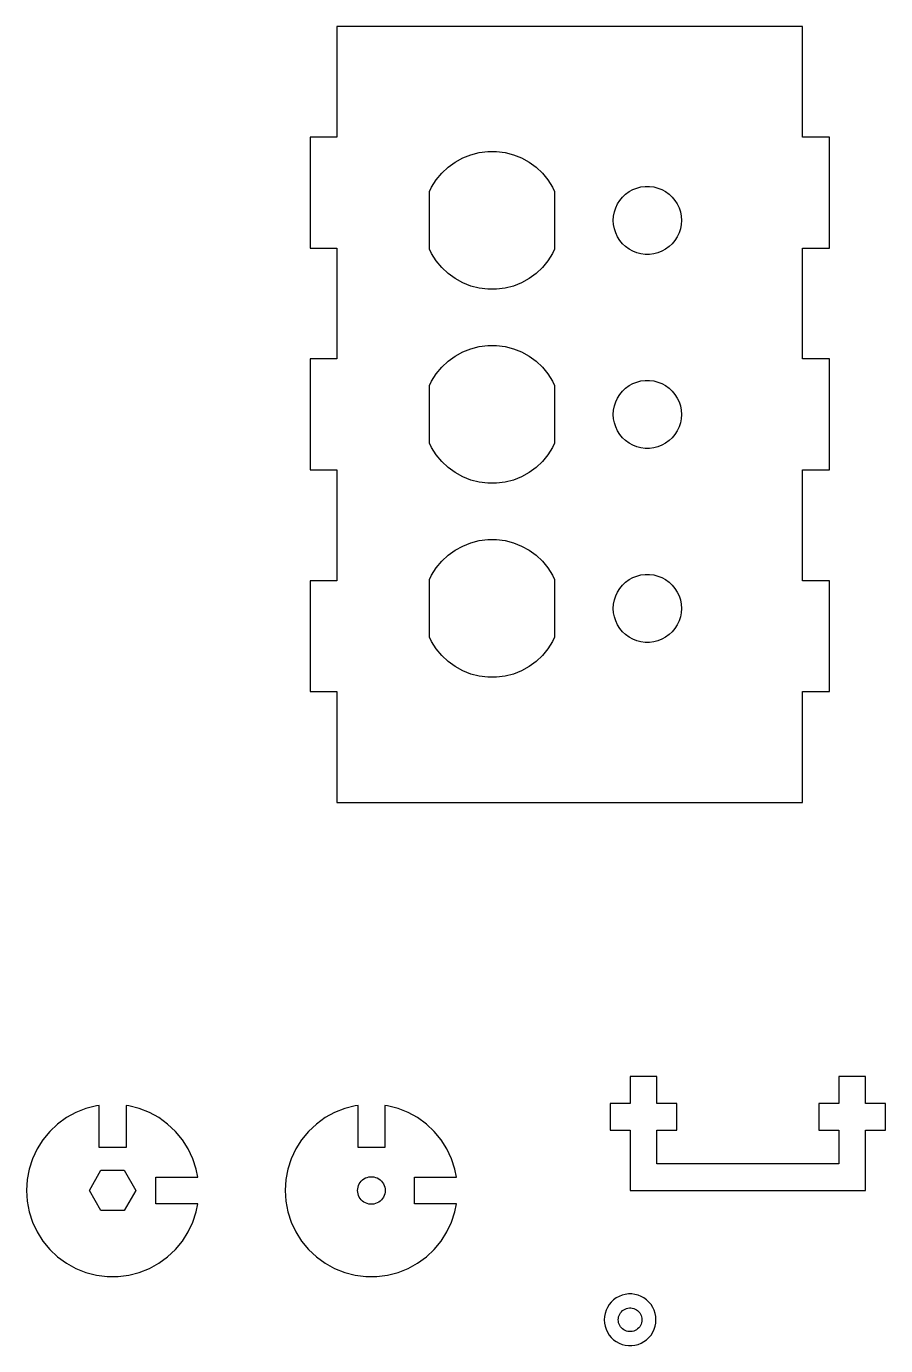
# Model space of a CAD drawing. Header units: metres. Extents: x -100 to 327, y -67 to 314.
# Drawn here: x -100 to -0.4, y -48 to 105 of the extents above; entities that cross this region are included whole.
import ezdxf

# ---------------------------------------------------------------- set-up
doc = ezdxf.new("R2010")
doc.units = ezdxf.units.M

msp = doc.modelspace()

# ---------------------------------------------------------------- linework, layer by layer
for p, q in [((-10, 105), (-64, 105)), ((-64, 105), (-64, 92.1429)), ((-10, 92.1429), (-10, 105)), ((-64, 92.1429), (-67.1, 92.1429)), ((-67.1, 92.1429), (-67.1, 79.2857)), ((-6.90001, 92.1429), (-10, 92.1429)), ((-6.90001, 79.2857), (-6.90001, 92.1429)), ((-48.4721, 90.1084), (-47.499, 90.3583)), ((-47.499, 90.3583), (-46.5023, 90.4842)), ((-46.5023, 90.4842), (-45.4977, 90.4842)), ((-45.4977, 90.4842), (-44.501, 90.3583)), ((-44.501, 90.3583), (-43.5279, 90.1084)), ((-51.0994, 88.6641), (-50.2866, 89.2546)), ((-50.2866, 89.2546), (-49.4062, 89.7386)), ((-49.4062, 89.7386), (-48.4721, 90.1084)), ((-43.5279, 90.1084), (-42.5938, 89.7386)), ((-42.5938, 89.7386), (-41.7134, 89.2546)), ((-41.7134, 89.2546), (-40.9006, 88.6641)), ((-52.4721, 87.2023), (-51.8317, 87.9764)), ((-51.8317, 87.9764), (-51.0994, 88.6641)), ((-40.9006, 88.6641), (-40.1683, 87.9764)), ((-40.1683, 87.9764), (-39.5279, 87.2023)), ((-53.25, 85.8449), (-53.0105, 86.354)), ((-53.25, 79.1551), (-53.25, 85.8449)), ((-53.0105, 86.354), (-52.4721, 87.2023)), ((-39.5279, 87.2023), (-38.9895, 86.354)), ((-38.9895, 86.354), (-38.75, 85.8449)), ((-38.75, 85.8449), (-38.75, 79.1551)), ((-30.5178, 85.5435), (-30.1165, 85.8351)), ((-30.1165, 85.8351), (-29.6818, 86.0741)), ((-29.6818, 86.0741), (-29.2206, 86.2567)), ((-29.2206, 86.2567), (-28.7402, 86.38)), ((-28.7402, 86.38), (-28.248, 86.4422)), ((-28.248, 86.4422), (-27.752, 86.4422)), ((-27.752, 86.4422), (-27.2599, 86.38)), ((-27.2599, 86.38), (-26.7794, 86.2567)), ((-26.7794, 86.2567), (-26.3182, 86.0741)), ((-26.3182, 86.0741), (-25.8835, 85.8351)), ((-25.8835, 85.8351), (-25.4822, 85.5435)), ((-31.6726, 83.9541), (-31.4614, 84.4029)), ((-31.4614, 84.4029), (-31.1956, 84.8217)), ((-31.1956, 84.8217), (-30.8794, 85.2039)), ((-30.8794, 85.2039), (-30.5178, 85.5435)), ((-25.4822, 85.5435), (-25.1206, 85.2039)), ((-25.1206, 85.2039), (-24.8044, 84.8217)), ((-24.8044, 84.8217), (-24.5386, 84.4029)), ((-24.5386, 84.4029), (-24.3274, 83.9541)), ((-31.95, 82.5), (-31.9189, 82.9951)), ((-31.9189, 82.9951), (-31.8259, 83.4823)), ((-31.8259, 83.4823), (-31.6726, 83.9541)), ((-24.3274, 83.9541), (-24.1741, 83.4823)), ((-24.1741, 83.4823), (-24.0812, 82.9951)), ((-24.0812, 82.9951), (-24.05, 82.5)), ((-31.9189, 82.0049), (-31.95, 82.5)), ((-31.8259, 81.5177), (-31.9189, 82.0049)), ((-31.6726, 81.0459), (-31.8259, 81.5177)), ((-24.1741, 81.5177), (-24.3274, 81.0459)), ((-24.0812, 82.0049), (-24.1741, 81.5177)), ((-24.05, 82.5), (-24.0812, 82.0049)), ((-31.4614, 80.5971), (-31.6726, 81.0459)), ((-31.1956, 80.1782), (-31.4614, 80.5971)), ((-30.8794, 79.796), (-31.1956, 80.1782)), ((-30.5178, 79.4565), (-30.8794, 79.796)), ((-25.1206, 79.796), (-25.4822, 79.4565)), ((-24.8044, 80.1782), (-25.1206, 79.796)), ((-24.5386, 80.5971), (-24.8044, 80.1782)), ((-24.3274, 81.0459), (-24.5386, 80.5971)), ((-67.1, 79.2857), (-64, 79.2857)), ((-64, 79.2857), (-64, 66.4286)), ((-53.0105, 78.646), (-53.25, 79.1551)), ((-52.4721, 77.7977), (-53.0105, 78.646)), ((-38.9895, 78.646), (-39.5279, 77.7977)), ((-38.75, 79.1551), (-38.9895, 78.646)), ((-30.1165, 79.1649), (-30.5178, 79.4565)), ((-29.6818, 78.9259), (-30.1165, 79.1649)), ((-29.2206, 78.7433), (-29.6818, 78.9259)), ((-28.7402, 78.62), (-29.2206, 78.7433)), ((-28.248, 78.5578), (-28.7402, 78.62)), ((-27.752, 78.5578), (-28.248, 78.5578)), ((-27.2599, 78.62), (-27.752, 78.5578)), ((-26.7794, 78.7433), (-27.2599, 78.62)), ((-26.3182, 78.9259), (-26.7794, 78.7433)), ((-25.8835, 79.1649), (-26.3182, 78.9259)), ((-25.4822, 79.4565), (-25.8835, 79.1649)), ((-10, 66.4286), (-10, 79.2857)), ((-10, 79.2857), (-6.90001, 79.2857)), ((-51.8317, 77.0236), (-52.4721, 77.7977)), ((-51.0994, 76.3359), (-51.8317, 77.0236)), ((-40.1683, 77.0236), (-40.9006, 76.3359)), ((-39.5279, 77.7977), (-40.1683, 77.0236)), ((-50.2866, 75.7454), (-51.0994, 76.3359)), ((-49.4062, 75.2614), (-50.2866, 75.7454)), ((-48.4721, 74.8916), (-49.4062, 75.2614)), ((-42.5938, 75.2614), (-43.5279, 74.8916)), ((-41.7134, 75.7454), (-42.5938, 75.2614)), ((-40.9006, 76.3359), (-41.7134, 75.7454)), ((-47.499, 74.6417), (-48.4721, 74.8916)), ((-46.5023, 74.5158), (-47.499, 74.6417)), ((-45.4977, 74.5158), (-46.5023, 74.5158)), ((-44.501, 74.6417), (-45.4977, 74.5158)), ((-43.5279, 74.8916), (-44.501, 74.6417)), ((-49.4062, 67.2386), (-48.4721, 67.6084)), ((-48.4721, 67.6084), (-47.499, 67.8583)), ((-47.499, 67.8583), (-46.5023, 67.9842)), ((-46.5023, 67.9842), (-45.4977, 67.9842)), ((-45.4977, 67.9842), (-44.501, 67.8583)), ((-44.501, 67.8583), (-43.5279, 67.6084)), ((-43.5279, 67.6084), (-42.5938, 67.2386)), ((-64, 66.4286), (-67.1, 66.4286)), ((-67.1, 66.4286), (-67.1, 53.5714)), ((-51.8317, 65.4764), (-51.0994, 66.1641)), ((-51.0994, 66.1641), (-50.2866, 66.7546)), ((-50.2866, 66.7546), (-49.4062, 67.2386)), ((-42.5938, 67.2386), (-41.7134, 66.7546)), ((-41.7134, 66.7546), (-40.9006, 66.1641)), ((-40.9006, 66.1641), (-40.1683, 65.4764)), ((-6.90001, 66.4286), (-10, 66.4286)), ((-6.90001, 53.5714), (-6.90001, 66.4286)), ((-53.0105, 63.854), (-52.4721, 64.7023)), ((-52.4721, 64.7023), (-51.8317, 65.4764)), ((-40.1683, 65.4764), (-39.5279, 64.7023)), ((-39.5279, 64.7023), (-38.9895, 63.854)), ((-53.25, 63.3449), (-53.0105, 63.854)), ((-53.25, 56.6551), (-53.25, 63.3449)), ((-38.9895, 63.854), (-38.75, 63.3449)), ((-38.75, 63.3449), (-38.75, 56.6551)), ((-30.8794, 62.7039), (-30.5178, 63.0435)), ((-30.5178, 63.0435), (-30.1165, 63.3351)), ((-30.1165, 63.3351), (-29.6818, 63.5741)), ((-29.6818, 63.5741), (-29.2206, 63.7567)), ((-29.2206, 63.7567), (-28.7402, 63.88)), ((-28.7402, 63.88), (-28.248, 63.9422)), ((-28.248, 63.9422), (-27.752, 63.9422)), ((-27.752, 63.9422), (-27.2599, 63.88)), ((-27.2599, 63.88), (-26.7794, 63.7567)), ((-26.7794, 63.7567), (-26.3182, 63.5741)), ((-26.3182, 63.5741), (-25.8835, 63.3351)), ((-25.8835, 63.3351), (-25.4822, 63.0435)), ((-25.4822, 63.0435), (-25.1206, 62.7039)), ((-31.8259, 60.9823), (-31.6726, 61.4541)), ((-31.6726, 61.4541), (-31.4614, 61.9029)), ((-31.4614, 61.9029), (-31.1956, 62.3217)), ((-31.1956, 62.3217), (-30.8794, 62.7039)), ((-25.1206, 62.7039), (-24.8044, 62.3217)), ((-24.8044, 62.3217), (-24.5386, 61.9029)), ((-24.5386, 61.9029), (-24.3274, 61.4541)), ((-24.3274, 61.4541), (-24.1741, 60.9823)), ((-31.95, 60), (-31.9189, 60.4951)), ((-31.9189, 59.5049), (-31.95, 60)), ((-31.9189, 60.4951), (-31.8259, 60.9823)), ((-24.1741, 60.9823), (-24.0812, 60.4951)), ((-24.0812, 60.4951), (-24.05, 60)), ((-24.05, 60), (-24.0812, 59.5049)), ((-31.8259, 59.0177), (-31.9189, 59.5049)), ((-31.6726, 58.5459), (-31.8259, 59.0177)), ((-31.4614, 58.0971), (-31.6726, 58.5459)), ((-24.3274, 58.5459), (-24.5386, 58.0971)), ((-24.1741, 59.0177), (-24.3274, 58.5459)), ((-24.0812, 59.5049), (-24.1741, 59.0177)), ((-53.0105, 56.146), (-53.25, 56.6551)), ((-38.75, 56.6551), (-38.9895, 56.146)), ((-31.1956, 57.6782), (-31.4614, 58.0971)), ((-30.8794, 57.296), (-31.1956, 57.6782)), ((-30.5178, 56.9565), (-30.8794, 57.296)), ((-30.1165, 56.6649), (-30.5178, 56.9565)), ((-29.6818, 56.4259), (-30.1165, 56.6649)), ((-25.8835, 56.6649), (-26.3182, 56.4259)), ((-25.4822, 56.9565), (-25.8835, 56.6649)), ((-25.1206, 57.296), (-25.4822, 56.9565)), ((-24.8044, 57.6782), (-25.1206, 57.296)), ((-24.5386, 58.0971), (-24.8044, 57.6782)), ((-52.4721, 55.2977), (-53.0105, 56.146)), ((-51.8317, 54.5236), (-52.4721, 55.2977)), ((-39.5279, 55.2977), (-40.1683, 54.5236)), ((-38.9895, 56.146), (-39.5279, 55.2977)), ((-29.2206, 56.2433), (-29.6818, 56.4259)), ((-28.7402, 56.12), (-29.2206, 56.2433)), ((-28.248, 56.0578), (-28.7402, 56.12)), ((-27.752, 56.0578), (-28.248, 56.0578)), ((-27.2599, 56.12), (-27.752, 56.0578)), ((-26.7794, 56.2433), (-27.2599, 56.12)), ((-26.3182, 56.4259), (-26.7794, 56.2433)), ((-67.1, 53.5714), (-64, 53.5714)), ((-64, 53.5714), (-64, 40.7143)), ((-51.0994, 53.8359), (-51.8317, 54.5236)), ((-50.2866, 53.2454), (-51.0994, 53.8359)), ((-40.9006, 53.8359), (-41.7134, 53.2454)), ((-40.1683, 54.5236), (-40.9006, 53.8359)), ((-10, 40.7143), (-10, 53.5714)), ((-10, 53.5714), (-6.90001, 53.5714)), ((-49.4062, 52.7614), (-50.2866, 53.2454)), ((-48.4721, 52.3916), (-49.4062, 52.7614)), ((-47.499, 52.1417), (-48.4721, 52.3916)), ((-46.5023, 52.0158), (-47.499, 52.1417)), ((-44.501, 52.1417), (-45.4977, 52.0158)), ((-43.5279, 52.3916), (-44.501, 52.1417)), ((-42.5938, 52.7614), (-43.5279, 52.3916)), ((-41.7134, 53.2454), (-42.5938, 52.7614)), ((-45.4977, 52.0158), (-46.5023, 52.0158)), ((-50.2866, 44.2546), (-49.4062, 44.7386)), ((-49.4062, 44.7386), (-48.4721, 45.1084)), ((-48.4721, 45.1084), (-47.499, 45.3583)), ((-47.499, 45.3583), (-46.5023, 45.4842)), ((-46.5023, 45.4842), (-45.4977, 45.4842)), ((-45.4977, 45.4842), (-44.501, 45.3583)), ((-44.501, 45.3583), (-43.5279, 45.1084)), ((-43.5279, 45.1084), (-42.5938, 44.7386)), ((-42.5938, 44.7386), (-41.7134, 44.2546)), ((-52.4721, 42.2023), (-51.8317, 42.9764)), ((-51.8317, 42.9764), (-51.0994, 43.6641)), ((-51.0994, 43.6641), (-50.2866, 44.2546)), ((-41.7134, 44.2546), (-40.9006, 43.6641)), ((-40.9006, 43.6641), (-40.1683, 42.9764)), ((-40.1683, 42.9764), (-39.5279, 42.2023)), ((-53.25, 40.8449), (-53.0105, 41.354)), ((-53.0105, 41.354), (-52.4721, 42.2023)), ((-39.5279, 42.2023), (-38.9895, 41.354)), ((-38.9895, 41.354), (-38.75, 40.8449)), ((-29.2206, 41.2567), (-28.7402, 41.38)), ((-28.7402, 41.38), (-28.248, 41.4422)), ((-28.248, 41.4422), (-27.752, 41.4422)), ((-27.752, 41.4422), (-27.2599, 41.38)), ((-27.2599, 41.38), (-26.7794, 41.2567)), ((-64, 40.7143), (-67.1, 40.7143)), ((-67.1, 40.7143), (-67.1, 27.8571)), ((-53.25, 34.1551), (-53.25, 40.8449)), ((-38.75, 40.8449), (-38.75, 34.1551)), ((-31.4614, 39.4029), (-31.1956, 39.8217)), ((-31.1956, 39.8217), (-30.8794, 40.2039)), ((-30.8794, 40.2039), (-30.5178, 40.5435)), ((-30.5178, 40.5435), (-30.1165, 40.8351)), ((-30.1165, 40.8351), (-29.6818, 41.0741)), ((-29.6818, 41.0741), (-29.2206, 41.2567)), ((-26.7794, 41.2567), (-26.3182, 41.0741)), ((-26.3182, 41.0741), (-25.8835, 40.8351)), ((-25.8835, 40.8351), (-25.4822, 40.5435)), ((-25.4822, 40.5435), (-25.1206, 40.2039)), ((-25.1206, 40.2039), (-24.8044, 39.8217)), ((-24.8044, 39.8217), (-24.5386, 39.4029)), ((-6.90001, 40.7143), (-10, 40.7143)), ((-6.90001, 27.8571), (-6.90001, 40.7143)), ((-31.9189, 37.9951), (-31.8259, 38.4823)), ((-31.8259, 38.4823), (-31.6726, 38.9541)), ((-31.6726, 38.9541), (-31.4614, 39.4029)), ((-24.5386, 39.4029), (-24.3274, 38.9541)), ((-24.3274, 38.9541), (-24.1741, 38.4823)), ((-24.1741, 38.4823), (-24.0812, 37.9951)), ((-31.95, 37.5), (-31.9189, 37.9951)), ((-31.9189, 37.0049), (-31.95, 37.5)), ((-31.8259, 36.5177), (-31.9189, 37.0049)), ((-24.0812, 37.0049), (-24.1741, 36.5177)), ((-24.0812, 37.9951), (-24.05, 37.5)), ((-24.05, 37.5), (-24.0812, 37.0049)), ((-31.6726, 36.0459), (-31.8259, 36.5177)), ((-31.4614, 35.5971), (-31.6726, 36.0459)), ((-31.1956, 35.1782), (-31.4614, 35.5971)), ((-24.5386, 35.5971), (-24.8044, 35.1782)), ((-24.3274, 36.0459), (-24.5386, 35.5971)), ((-24.1741, 36.5177), (-24.3274, 36.0459)), ((-53.0105, 33.646), (-53.25, 34.1551)), ((-38.75, 34.1551), (-38.9895, 33.646)), ((-30.8794, 34.796), (-31.1956, 35.1782)), ((-30.5178, 34.4565), (-30.8794, 34.796)), ((-30.1165, 34.1649), (-30.5178, 34.4565)), ((-29.6818, 33.9259), (-30.1165, 34.1649)), ((-29.2206, 33.7433), (-29.6818, 33.9259)), ((-28.7402, 33.62), (-29.2206, 33.7433)), ((-26.7794, 33.7433), (-27.2599, 33.62)), ((-26.3182, 33.9259), (-26.7794, 33.7433)), ((-25.8835, 34.1649), (-26.3182, 33.9259)), ((-25.4822, 34.4565), (-25.8835, 34.1649)), ((-25.1206, 34.796), (-25.4822, 34.4565)), ((-24.8044, 35.1782), (-25.1206, 34.796)), ((-52.4721, 32.7977), (-53.0105, 33.646)), ((-51.8317, 32.0236), (-52.4721, 32.7977)), ((-39.5279, 32.7977), (-40.1683, 32.0236)), ((-38.9895, 33.646), (-39.5279, 32.7977)), ((-28.248, 33.5578), (-28.7402, 33.62)), ((-27.752, 33.5578), (-28.248, 33.5578)), ((-27.2599, 33.62), (-27.752, 33.5578)), ((-51.0994, 31.3359), (-51.8317, 32.0236)), ((-50.2866, 30.7454), (-51.0994, 31.3359)), ((-49.4062, 30.2614), (-50.2866, 30.7454)), ((-41.7134, 30.7454), (-42.5938, 30.2614)), ((-40.9006, 31.3359), (-41.7134, 30.7454)), ((-40.1683, 32.0236), (-40.9006, 31.3359)), ((-48.4721, 29.8916), (-49.4062, 30.2614)), ((-47.499, 29.6417), (-48.4721, 29.8916)), ((-46.5023, 29.5158), (-47.499, 29.6417)), ((-45.4977, 29.5158), (-46.5023, 29.5158)), ((-44.501, 29.6417), (-45.4977, 29.5158)), ((-43.5279, 29.8916), (-44.501, 29.6417)), ((-42.5938, 30.2614), (-43.5279, 29.8916)), ((-67.1, 27.8571), (-64, 27.8571)), ((-64, 27.8571), (-64, 15)), ((-10, 27.8571), (-6.90001, 27.8571)), ((-10, 15), (-10, 27.8571)), ((-64, 15), (-10, 15)), ((-26.9, -16.8), (-30, -16.8)), ((-30, -16.8), (-30, -19.9)), ((-26.9, -19.9), (-26.9, -16.8)), ((-2.70001, -16.8), (-5.8, -16.8)), ((-5.8, -16.8), (-5.8, -19.9)), ((-2.70001, -19.9), (-2.70001, -16.8)), ((-94.2578, -20.9517), (-95.3583, -21.5567)), ((-93.0902, -20.4894), (-94.2578, -20.9517)), ((-91.8738, -20.1771), (-93.0902, -20.4894)), ((-91.55, -20.1362), (-91.8738, -20.1771)), ((-91.55, -25), (-91.55, -20.1362)), ((-88.1262, -20.1771), (-88.45, -20.1362)), ((-88.45, -20.1362), (-88.45, -25)), ((-86.9098, -20.4894), (-88.1262, -20.1771)), ((-85.7422, -20.9517), (-86.9098, -20.4894)), ((-84.6417, -21.5567), (-85.7422, -20.9517)), ((-64.2578, -20.9517), (-65.3583, -21.5567)), ((-63.0902, -20.4894), (-64.2578, -20.9517)), ((-61.8738, -20.1771), (-63.0902, -20.4894)), ((-61.55, -20.1362), (-61.8738, -20.1771)), ((-61.55, -25), (-61.55, -20.1362)), ((-58.1262, -20.1771), (-58.45, -20.1362)), ((-58.45, -20.1362), (-58.45, -25)), ((-56.9098, -20.4894), (-58.1262, -20.1771)), ((-55.7422, -20.9517), (-56.9098, -20.4894)), ((-54.6417, -21.5567), (-55.7422, -20.9517)), ((-30, -19.9), (-32.325, -19.9)), ((-32.325, -19.9), (-32.325, -23)), ((-24.575, -19.9), (-26.9, -19.9)), ((-24.575, -23), (-24.575, -19.9)), ((-5.8, -19.9), (-8.125, -19.9)), ((-8.125, -19.9), (-8.125, -23)), ((-0.375, -19.9), (-2.70001, -19.9)), ((-0.375, -23), (-0.375, -19.9)), ((-96.3742, -22.2949), (-97.2897, -23.1545)), ((-95.3583, -21.5567), (-96.3742, -22.2949)), ((-83.6258, -22.2949), (-84.6417, -21.5567)), ((-82.7103, -23.1545), (-83.6258, -22.2949)), ((-66.3742, -22.2949), (-67.2897, -23.1545)), ((-65.3583, -21.5567), (-66.3742, -22.2949)), ((-53.6258, -22.2949), (-54.6417, -21.5567)), ((-52.7103, -23.1545), (-53.6258, -22.2949)), ((-98.0902, -24.1222), (-98.7631, -25.1825)), ((-97.2897, -23.1545), (-98.0902, -24.1222)), ((-81.9098, -24.1222), (-82.7103, -23.1545)), ((-81.2369, -25.1825), (-81.9098, -24.1222)), ((-68.0902, -24.1222), (-68.7631, -25.1825)), ((-67.2897, -23.1545), (-68.0902, -24.1222)), ((-51.9098, -24.1222), (-52.7103, -23.1545)), ((-51.2369, -25.1825), (-51.9098, -24.1222)), ((-32.325, -23), (-30, -23)), ((-30, -23), (-30, -30)), ((-26.9, -26.9), (-26.9, -23)), ((-26.9, -23), (-24.575, -23)), ((-8.125, -23), (-5.8, -23)), ((-5.8, -23), (-5.8, -26.9)), ((-2.70001, -23), (-0.375, -23)), ((-2.70001, -30), (-2.70001, -23)), ((-98.7631, -25.1825), (-99.2978, -26.3188)), ((-88.45, -25), (-91.55, -25)), ((-80.7022, -26.3188), (-81.2369, -25.1825)), ((-68.7631, -25.1825), (-69.2978, -26.3188)), ((-58.45, -25), (-61.55, -25)), ((-50.7022, -26.3188), (-51.2369, -25.1825)), ((-99.6858, -27.5131), (-99.9211, -28.7467)), ((-99.2978, -26.3188), (-99.6858, -27.5131)), ((-80.3142, -27.5131), (-80.7022, -26.3188)), ((-80.1355, -28.45), (-80.3142, -27.5131)), ((-69.6858, -27.5131), (-69.9211, -28.7467)), ((-69.2978, -26.3188), (-69.6858, -27.5131)), ((-50.3142, -27.5131), (-50.7022, -26.3188)), ((-50.1355, -28.45), (-50.3142, -27.5131)), ((-5.8, -26.9), (-26.9, -26.9)), ((-99.9211, -28.7467), (-100, -30)), ((-92.7, -30), (-91.35, -27.6617)), ((-91.35, -27.6617), (-88.65, -27.6617)), ((-88.65, -27.6617), (-87.3, -30)), ((-85, -31.55), (-85, -28.45)), ((-85, -28.45), (-80.1355, -28.45)), ((-69.9211, -28.7467), (-70, -30)), ((-61.4021, -29.2292), (-61.2944, -29.0596)), ((-61.2944, -29.0596), (-61.1663, -28.9047)), ((-61.1663, -28.9047), (-61.0199, -28.7672)), ((-61.0199, -28.7672), (-60.8573, -28.6491)), ((-60.8573, -28.6491), (-60.6812, -28.5523)), ((-60.6812, -28.5523), (-60.4944, -28.4783)), ((-60.4944, -28.4783), (-60.2998, -28.4283)), ((-60.2998, -28.4283), (-60.1005, -28.4032)), ((-60.1005, -28.4032), (-59.8995, -28.4032)), ((-59.8995, -28.4032), (-59.7002, -28.4283)), ((-59.7002, -28.4283), (-59.5056, -28.4783)), ((-59.5056, -28.4783), (-59.3188, -28.5523)), ((-59.3188, -28.5523), (-59.1427, -28.6491)), ((-59.1427, -28.6491), (-58.9801, -28.7672)), ((-58.9801, -28.7672), (-58.8337, -28.9047)), ((-58.8337, -28.9047), (-58.7056, -29.0596)), ((-58.7056, -29.0596), (-58.5979, -29.2292)), ((-55, -31.55), (-55, -28.45)), ((-55, -28.45), (-50.1355, -28.45)), ((-100, -30), (-99.9211, -31.2533)), ((-91.35, -32.3383), (-92.7, -30)), ((-87.3, -30), (-88.65, -32.3383)), ((-70, -30), (-69.9211, -31.2533)), ((-61.6, -30), (-61.5874, -29.7995)), ((-61.5874, -30.2005), (-61.6, -30)), ((-61.5874, -29.7995), (-61.5497, -29.6021)), ((-61.5497, -30.3979), (-61.5874, -30.2005)), ((-61.5497, -29.6021), (-61.4876, -29.411)), ((-61.4876, -30.589), (-61.5497, -30.3979)), ((-61.4876, -29.411), (-61.4021, -29.2292)), ((-61.4021, -30.7708), (-61.4876, -30.589)), ((-58.5979, -29.2292), (-58.5124, -29.411)), ((-58.5124, -30.589), (-58.5979, -30.7708)), ((-58.5124, -29.411), (-58.4503, -29.6021)), ((-58.4503, -30.3979), (-58.5124, -30.589)), ((-58.4503, -29.6021), (-58.4126, -29.7995)), ((-58.4126, -30.2005), (-58.4503, -30.3979)), ((-58.4126, -29.7995), (-58.4, -30)), ((-58.4, -30), (-58.4126, -30.2005)), ((-30, -30), (-2.70001, -30)), ((-99.9211, -31.2533), (-99.6858, -32.4869)), ((-80.1355, -31.55), (-85, -31.55)), ((-80.3142, -32.4869), (-80.1355, -31.55)), ((-69.9211, -31.2533), (-69.6858, -32.4869)), ((-61.2944, -30.9404), (-61.4021, -30.7708)), ((-61.1663, -31.0953), (-61.2944, -30.9404)), ((-61.0199, -31.2328), (-61.1663, -31.0953)), ((-60.8573, -31.3509), (-61.0199, -31.2328)), ((-60.6812, -31.4477), (-60.8573, -31.3509)), ((-60.4944, -31.5217), (-60.6812, -31.4477)), ((-60.2998, -31.5717), (-60.4944, -31.5217)), ((-60.1005, -31.5968), (-60.2998, -31.5717)), ((-59.8995, -31.5968), (-60.1005, -31.5968)), ((-59.7002, -31.5717), (-59.8995, -31.5968)), ((-59.5056, -31.5217), (-59.7002, -31.5717)), ((-59.3188, -31.4477), (-59.5056, -31.5217)), ((-59.1427, -31.3509), (-59.3188, -31.4477)), ((-58.9801, -31.2328), (-59.1427, -31.3509)), ((-58.8337, -31.0953), (-58.9801, -31.2328)), ((-58.7056, -30.9404), (-58.8337, -31.0953)), ((-58.5979, -30.7708), (-58.7056, -30.9404)), ((-50.1355, -31.55), (-55, -31.55)), ((-50.3142, -32.4869), (-50.1355, -31.55)), ((-99.6858, -32.4869), (-99.2978, -33.6812)), ((-88.65, -32.3383), (-91.35, -32.3383)), ((-80.7022, -33.6812), (-80.3142, -32.4869)), ((-69.6858, -32.4869), (-69.2978, -33.6812)), ((-50.7022, -33.6812), (-50.3142, -32.4869)), ((-99.2978, -33.6812), (-98.7631, -34.8175)), ((-98.7631, -34.8175), (-98.0902, -35.8778)), ((-81.9098, -35.8778), (-81.2369, -34.8175)), ((-81.2369, -34.8175), (-80.7022, -33.6812)), ((-69.2978, -33.6812), (-68.7631, -34.8175)), ((-68.7631, -34.8175), (-68.0902, -35.8778)), ((-51.9098, -35.8778), (-51.2369, -34.8175)), ((-51.2369, -34.8175), (-50.7022, -33.6812)), ((-98.0902, -35.8778), (-97.2897, -36.8455)), ((-82.7103, -36.8455), (-81.9098, -35.8778)), ((-68.0902, -35.8778), (-67.2897, -36.8455)), ((-52.7103, -36.8455), (-51.9098, -35.8778)), ((-97.2897, -36.8455), (-96.3742, -37.7051)), ((-96.3742, -37.7051), (-95.3583, -38.4433)), ((-84.6417, -38.4433), (-83.6258, -37.7051)), ((-83.6258, -37.7051), (-82.7103, -36.8455)), ((-67.2897, -36.8455), (-66.3742, -37.7051)), ((-66.3742, -37.7051), (-65.3583, -38.4433)), ((-54.6417, -38.4433), (-53.6258, -37.7051)), ((-53.6258, -37.7051), (-52.7103, -36.8455)), ((-95.3583, -38.4433), (-94.2578, -39.0483)), ((-94.2578, -39.0483), (-93.0902, -39.5106)), ((-93.0902, -39.5106), (-91.8738, -39.8229)), ((-88.1262, -39.8229), (-86.9098, -39.5106)), ((-86.9098, -39.5106), (-85.7422, -39.0483)), ((-85.7422, -39.0483), (-84.6417, -38.4433)), ((-65.3583, -38.4433), (-64.2578, -39.0483)), ((-64.2578, -39.0483), (-63.0902, -39.5106)), ((-63.0902, -39.5106), (-61.8738, -39.8229)), ((-58.1262, -39.8229), (-56.9098, -39.5106)), ((-56.9098, -39.5106), (-55.7422, -39.0483)), ((-55.7422, -39.0483), (-54.6417, -38.4433)), ((-91.8738, -39.8229), (-90.6279, -39.9803)), ((-90.6279, -39.9803), (-89.3721, -39.9803)), ((-89.3721, -39.9803), (-88.1262, -39.8229)), ((-61.8738, -39.8229), (-60.6279, -39.9803)), ((-60.6279, -39.9803), (-59.3721, -39.9803)), ((-59.3721, -39.9803), (-58.1262, -39.8229)), ((-31.9123, -42.6885), (-32.1869, -42.9464)), ((-31.6075, -42.467), (-31.9123, -42.6885)), ((-31.2773, -42.2855), (-31.6075, -42.467)), ((-30.927, -42.1468), (-31.2773, -42.2855)), ((-30.5621, -42.0531), (-30.927, -42.1468)), ((-30.1884, -42.0059), (-30.5621, -42.0531)), ((-29.8116, -42.0059), (-30.1884, -42.0059)), ((-29.4379, -42.0531), (-29.8116, -42.0059)), ((-29.073, -42.1468), (-29.4379, -42.0531)), ((-28.7227, -42.2855), (-29.073, -42.1468)), ((-28.3925, -42.467), (-28.7227, -42.2855)), ((-28.0877, -42.6885), (-28.3925, -42.467)), ((-27.8131, -42.9464), (-28.0877, -42.6885)), ((-32.9057, -44.2539), (-32.9763, -44.624)), ((-32.7893, -43.8956), (-32.9057, -44.2539)), ((-32.6289, -43.5547), (-32.7893, -43.8956)), ((-32.427, -43.2366), (-32.6289, -43.5547)), ((-32.1869, -42.9464), (-32.427, -43.2366)), ((-31.2784, -44.4938), (-31.2049, -44.3376)), ((-31.2049, -44.3376), (-31.1124, -44.1918)), ((-31.1124, -44.1918), (-31.0023, -44.0588)), ((-31.0023, -44.0588), (-30.8764, -43.9406)), ((-30.8764, -43.9406), (-30.7368, -43.8391)), ((-30.7368, -43.8391), (-30.5854, -43.7559)), ((-30.5854, -43.7559), (-30.4249, -43.6923)), ((-30.4249, -43.6923), (-30.2576, -43.6494)), ((-30.2576, -43.6494), (-30.0863, -43.6277)), ((-30.0863, -43.6277), (-29.9137, -43.6277)), ((-29.9137, -43.6277), (-29.7424, -43.6494)), ((-29.7424, -43.6494), (-29.5751, -43.6923)), ((-29.5751, -43.6923), (-29.4146, -43.7559)), ((-29.4146, -43.7559), (-29.2632, -43.8391)), ((-29.2632, -43.8391), (-29.1236, -43.9406)), ((-29.1236, -43.9406), (-28.9977, -44.0588)), ((-28.9977, -44.0588), (-28.8876, -44.1918)), ((-28.8876, -44.1918), (-28.7951, -44.3376)), ((-28.7951, -44.3376), (-28.7216, -44.4938)), ((-27.573, -43.2366), (-27.8131, -42.9464)), ((-27.3711, -43.5547), (-27.573, -43.2366)), ((-27.2107, -43.8956), (-27.3711, -43.5547)), ((-27.0943, -44.2539), (-27.2107, -43.8956)), ((-27.0237, -44.624), (-27.0943, -44.2539)), ((-32.9763, -44.624), (-33, -45)), ((-33, -45), (-32.9763, -45.376)), ((-32.9763, -45.376), (-32.9057, -45.7461)), ((-32.9057, -45.7461), (-32.7893, -46.1044)), ((-31.375, -45), (-31.3642, -44.8277)), ((-31.3642, -45.1723), (-31.375, -45)), ((-31.3642, -44.8277), (-31.3318, -44.6581)), ((-31.3318, -45.3419), (-31.3642, -45.1723)), ((-31.3318, -44.6581), (-31.2784, -44.4938)), ((-31.2784, -45.5062), (-31.3318, -45.3419)), ((-31.2049, -45.6624), (-31.2784, -45.5062)), ((-31.1124, -45.8082), (-31.2049, -45.6624)), ((-31.0023, -45.9412), (-31.1124, -45.8082)), ((-28.8876, -45.8082), (-28.9977, -45.9412)), ((-28.7951, -45.6624), (-28.8876, -45.8082)), ((-28.7216, -45.5062), (-28.7951, -45.6624)), ((-28.7216, -44.4938), (-28.6682, -44.6581)), ((-28.6682, -45.3419), (-28.7216, -45.5062)), ((-28.6682, -44.6581), (-28.6358, -44.8277)), ((-28.6358, -45.1723), (-28.6682, -45.3419)), ((-28.6358, -44.8277), (-28.625, -45)), ((-28.625, -45), (-28.6358, -45.1723)), ((-27.2107, -46.1044), (-27.0943, -45.7461)), ((-27.0943, -45.7461), (-27.0237, -45.376)), ((-27, -45), (-27.0237, -44.624)), ((-27.0237, -45.376), (-27, -45)), ((-32.7893, -46.1044), (-32.6289, -46.4453)), ((-32.6289, -46.4453), (-32.427, -46.7634)), ((-32.427, -46.7634), (-32.1869, -47.0536)), ((-32.1869, -47.0536), (-31.9123, -47.3115)), ((-31.9123, -47.3115), (-31.6075, -47.533)), ((-30.8764, -46.0594), (-31.0023, -45.9412)), ((-30.7368, -46.1609), (-30.8764, -46.0594)), ((-30.5854, -46.2441), (-30.7368, -46.1609)), ((-30.4249, -46.3077), (-30.5854, -46.2441)), ((-30.2576, -46.3506), (-30.4249, -46.3077)), ((-30.0863, -46.3723), (-30.2576, -46.3506)), ((-29.9137, -46.3723), (-30.0863, -46.3723)), ((-29.7424, -46.3506), (-29.9137, -46.3723)), ((-29.5751, -46.3077), (-29.7424, -46.3506)), ((-29.4146, -46.2441), (-29.5751, -46.3077)), ((-29.2632, -46.1609), (-29.4146, -46.2441)), ((-29.1236, -46.0594), (-29.2632, -46.1609)), ((-28.9977, -45.9412), (-29.1236, -46.0594)), ((-28.3925, -47.533), (-28.0877, -47.3115)), ((-28.0877, -47.3115), (-27.8131, -47.0536)), ((-27.8131, -47.0536), (-27.573, -46.7634)), ((-27.573, -46.7634), (-27.3711, -46.4453)), ((-27.3711, -46.4453), (-27.2107, -46.1044)), ((-31.6075, -47.533), (-31.2773, -47.7145)), ((-31.2773, -47.7145), (-30.927, -47.8532)), ((-30.927, -47.8532), (-30.5621, -47.9469)), ((-30.5621, -47.9469), (-30.1884, -47.9941)), ((-30.1884, -47.9941), (-29.8116, -47.9941)), ((-29.8116, -47.9941), (-29.4379, -47.9469)), ((-29.4379, -47.9469), (-29.073, -47.8532)), ((-29.073, -47.8532), (-28.7227, -47.7145)), ((-28.7227, -47.7145), (-28.3925, -47.533))]:
    msp.add_line(p, q)

doc.saveas('drawing.dxf')
